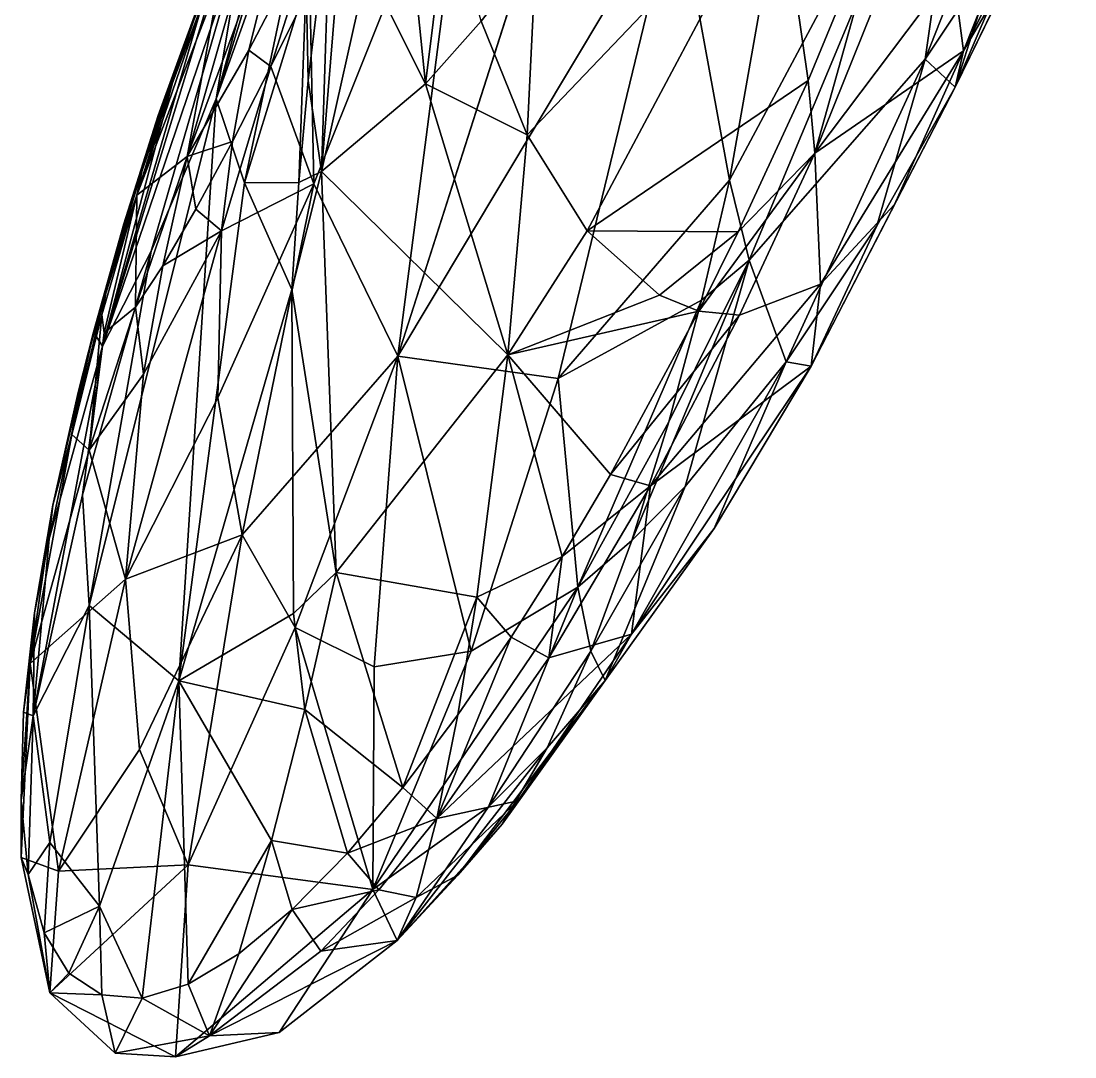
# Model space of a CAD drawing. Extents: x -1.44 to 2.2, y -2.57 to 2.57.
# Drawn here: x -0.943 to 0.331, y -2.572 to -1.32 of the extents above; entities that cross this region are included whole.
import ezdxf

# ---------------------------------------------------------------- set-up
doc = ezdxf.new("R2010")
doc.units = 0

msp = doc.modelspace()

# ---------------------------------------------------------------- linework, layer by layer
for p, q in [((-0.5632, -0.947, 1.0819), (-0.7071, -1.4142, 1.5)), ((-0.0867, -1.5125, 2.1694), (-0.0167, -1.1177, 1.7497)), ((-0.6135, -1.1371, 0.7854), (-0.6676, -1.3556, 1.032)), ((-0.4873, -1.7254, 1.869), (-0.3021, -1.1462, 1.3414)), ((0.0085, -1.3924, 2.2745), (0.1099, -1.1462, 2.0394)), ((-0.5687, -1.1675, 1.5522), (-0.5959, -1.3922, 1.7925)), ((-0.7071, -1.4142, 1.5), (-0.6725, -1.2088, 1.1377)), ((-0.6994, -1.2231, 0.8503), (-0.7481, -1.3549, 0.9852)), ((-0.3203, -1.2356, 1.9417), (-0.3867, -1.3204, 1.9806)), ((0.1861, -1.4002, 2.3795), (0.2656, -1.2375, 2.2548)), ((-0.6407, -1.3751, 1.1034), (-0.5939, -1.2803, 1.0361)), ((-0.7235, -1.2991, 1.0587), (-0.7598, -1.395, 1.1254)), ((-0.3867, -1.3204, 1.9806), (-0.4538, -1.3962, 1.9991)), ((-0.3867, -1.3204, 1.9806), (-0.3867, -1.3204, 1.9806)), ((-0.3867, -1.3204, 1.9806), (-0.331, -1.4579, 2.1619)), ((-0.7481, -1.3549, 0.9852), (-0.7942, -1.4913, 1.1317)), ((-0.6676, -1.3556, 1.032), (-0.6872, -1.4658, 1.1678)), ((-0.6872, -1.4658, 1.1678), (-0.6407, -1.3751, 1.1034)), ((-0.7598, -1.395, 1.1254), (-0.7921, -1.4854, 1.1881)), ((-0.5959, -1.3922, 1.7925), (-0.6071, -1.5156, 1.9273)), ((-0.4538, -1.3962, 1.9991), (-0.5797, -1.5022, 1.957)), ((-0.0759, -1.5751, 2.4341), (0.0085, -1.3924, 2.2745)), ((0.0914, -1.5678, 2.4888), (0.1861, -1.4002, 2.3795)), ((0.1127, -1.5422, 2.498), (0.1861, -1.4002, 2.3795)), ((0.1861, -1.4002, 2.3795), (0.1861, -1.4002, 2.3795)), ((-0.7071, -1.4142, 1.5), (-0.8604, -2.0269, 2.0666)), ((-0.6725, -1.5158, 1.7889), (-0.7071, -1.4142, 1.5)), ((-0.7071, -1.4142, 1.5), (-0.7071, -1.4142, 1.5)), ((-0.7071, -1.4142, 1.5), (-0.7071, -1.4142, 1.5)), ((-0.331, -1.4579, 2.1619), (-0.2586, -1.5738, 2.3299)), ((-0.7316, -1.5478, 1.2262), (-0.6872, -1.4658, 1.1678)), ((-0.6872, -1.4658, 1.1678), (-0.7006, -1.574, 1.3102)), ((-0.7921, -1.4854, 1.1881), (-0.8184, -1.5655, 1.2438)), ((-0.7942, -1.4913, 1.1317), (-0.8366, -1.6303, 1.2887)), ((-0.5797, -1.5022, 1.957), (-0.6071, -1.5156, 1.9273)), ((-0.5797, -1.5022, 1.957), (-0.5797, -1.5022, 1.957)), ((-0.5797, -1.5022, 1.957), (-0.5797, -1.5022, 1.957)), ((-0.6071, -1.5156, 1.9273), (-0.6725, -1.5158, 1.7889)), ((-0.6071, -1.5156, 1.9273), (-0.6155, -1.6447, 2.0704)), ((-0.6071, -1.5156, 1.9273), (-0.6071, -1.5156, 1.9273)), ((-0.1204, -1.6579, 2.3207), (-0.0867, -1.5125, 2.1694)), ((-0.7715, -1.6162, 1.2751), (-0.7316, -1.5478, 1.2262)), ((0.0233, -1.6384, 2.5566), (0.1127, -1.5422, 2.498)), ((-0.8184, -1.5655, 1.2438), (-0.8366, -1.6303, 1.2887)), ((-0.7006, -1.574, 1.3102), (-0.705, -1.7756, 1.6059)), ((-0.7006, -1.574, 1.3102), (-0.7006, -1.574, 1.3102)), ((-0.2586, -1.5738, 2.3299), (-0.1713, -1.6515, 2.4643)), ((-0.1236, -1.6711, 2.5124), (-0.0759, -1.5751, 2.4341)), ((-0.0182, -1.7324, 2.5714), (0.0914, -1.5678, 2.4888)), ((-0.8045, -1.6663, 1.3111), (-0.7715, -1.6162, 1.2751)), ((-0.8366, -1.6303, 1.2887), (-0.8738, -1.7694, 1.4542)), ((-0.8366, -1.6303, 1.2887), (-0.845, -1.6754, 1.3197)), ((-0.0745, -1.6758, 2.5447), (0.0233, -1.6384, 2.5566)), ((-0.6155, -1.6447, 2.0704), (-0.6134, -2.0363, 2.5206)), ((-0.1713, -1.6515, 2.4643), (-0.1236, -1.6711, 2.5124)), ((-0.8424, -1.6972, 1.3344), (-0.8045, -1.6663, 1.3111)), ((-0.1598, -1.8049, 2.4715), (-0.1204, -1.6579, 2.3207)), ((-0.845, -1.6754, 1.3197), (-0.8424, -1.6972, 1.3344)), ((-0.2302, -1.8684, 2.6598), (-0.1236, -1.6711, 2.5124)), ((-0.1236, -1.6711, 2.5124), (-0.0745, -1.6758, 2.5447)), ((-0.6113, -2.0534, 2.1631), (-0.4873, -1.7254, 1.869)), ((-0.1403, -1.8829, 2.6139), (-0.0182, -1.7324, 2.5714)), ((-0.0182, -1.7324, 2.5714), (-0.0182, -1.7324, 2.5714)), ((-0.8738, -1.7694, 1.4542), (-0.9042, -1.9057, 1.6259)), ((-0.705, -1.7756, 1.6059), (-0.6756, -1.9413, 1.8985)), ((-0.2046, -1.9484, 2.6158), (-0.1598, -1.8049, 2.4715)), ((-0.2888, -1.9676, 2.7257), (-0.2302, -1.8684, 2.6598)), ((-0.2046, -1.9484, 2.6158), (-0.1403, -1.8829, 2.6139)), ((-0.9042, -1.9057, 1.6259), (-0.9267, -2.0356, 1.8005)), ((-0.6756, -1.9413, 1.8985), (-0.6756, -1.9413, 1.8985)), ((-0.6756, -1.9413, 1.8985), (-0.6113, -2.0534, 2.1631)), ((-0.2698, -2.0048, 2.6024), (-0.2046, -1.9484, 2.6158)), ((-0.254, -2.0822, 2.7465), (-0.2046, -1.9484, 2.6158)), ((-0.3506, -2.0651, 2.7836), (-0.2888, -1.9676, 2.7257)), ((-0.3986, -2.0821, 2.5252), (-0.2698, -2.0048, 2.6024)), ((-0.2698, -2.0048, 2.6024), (-0.2698, -2.0048, 2.6024)), ((-0.9267, -2.0356, 1.8005), (-0.9398, -2.1557, 1.9741)), ((-0.8604, -2.0269, 2.0666), (-0.9079, -2.3133, 2.3399)), ((-0.6134, -2.0363, 2.5206), (-0.5999, -2.1527, 2.6612)), ((-0.7406, -2.3402, 2.4145), (-0.6113, -2.0534, 2.1631)), ((-0.6113, -2.0534, 2.1631), (-0.5161, -2.1008, 2.3772)), ((-0.415, -2.159, 2.8314), (-0.3506, -2.0651, 2.7836)), ((-0.5161, -2.1008, 2.3772), (-0.3986, -2.0821, 2.5252)), ((-0.3068, -2.1988, 2.856), (-0.254, -2.0822, 2.7465)), ((-0.9398, -2.1557, 1.9741), (-0.9425, -2.2622, 2.1427)), ((-0.5999, -2.1527, 2.6612), (-0.5484, -2.3262, 2.8864)), ((-0.4813, -2.2469, 2.8665), (-0.415, -2.159, 2.8314)), ((-0.3611, -2.2912, 2.9366), (-0.3068, -2.1988, 2.856)), ((-0.5484, -2.3262, 2.8864), (-0.4813, -2.2469, 2.8665)), ((-0.9425, -2.2622, 2.1427), (-0.9343, -2.352, 2.3017)), ((-0.4147, -2.3529, 2.9821), (-0.3611, -2.2912, 2.9366)), ((-0.9079, -2.3133, 2.3399), (-0.915, -2.4223, 2.4471)), ((-0.615, -2.3941, 2.8886), (-0.5484, -2.3262, 2.8864)), ((-0.5484, -2.3262, 2.8864), (-0.5103, -2.3703, 2.9559)), ((-0.9079, -2.4951, 2.5224), (-0.7406, -2.3402, 2.4145)), ((-0.9343, -2.352, 2.3017), (-0.915, -2.4223, 2.4471)), ((-0.4652, -2.3798, 2.9887), (-0.4147, -2.3529, 2.9821)), ((-0.5103, -2.3703, 2.9559), (-0.4652, -2.3798, 2.9887)), ((-0.6797, -2.4478, 2.8707), (-0.615, -2.3941, 2.8886)), ((-0.915, -2.4223, 2.4471), (-0.885, -2.4711, 2.5752)), ((-0.915, -2.4223, 2.4471), (-0.9079, -2.4951, 2.5224)), ((-0.7408, -2.4845, 2.8311), (-0.6797, -2.4478, 2.8707)), ((-0.885, -2.4711, 2.5752), (-0.845, -2.4975, 2.683)), ((-0.7964, -2.5016, 2.7685), (-0.7408, -2.4845, 2.8311)), ((-0.845, -2.4975, 2.683), (-0.7964, -2.5016, 2.7685))]:
    msp.add_line(p, q)
at = {"color": 11}
for points in [[(-0.5632, -0.947, 1.0819), (-0.7071, -1.4142, 1.5), (-0.5709, -1.0349, 1.3082)], [(-0.5632, -0.947, 1.0819), (-0.6172, -1.0837, 1.1224), (-0.7071, -1.4142, 1.5)], [(-0.6725, -1.5158, 1.7889), (-0.5982, -1.2738, 1.6255), (-0.5709, -1.0349, 1.3082)], [(-0.5687, -1.1675, 1.5522), (-0.5797, -1.5022, 1.957), (-0.5441, -1.0712, 1.4862)], [(-0.6676, -1.3556, 1.032), (-0.6135, -1.1371, 0.7854), (-0.5835, -1.1942, 0.9219)], [(-0.5959, -1.3922, 1.7925), (-0.5687, -1.1675, 1.5522), (-0.5982, -1.2738, 1.6255)], [(-0.5687, -1.1675, 1.5522), (-0.5959, -1.3922, 1.7925), (-0.5797, -1.5022, 1.957)], [(-0.6407, -1.3751, 1.1034), (-0.6676, -1.3556, 1.032), (-0.5835, -1.1942, 0.9219)], [(-0.5939, -1.2803, 1.0361), (-0.6407, -1.3751, 1.1034), (-0.5835, -1.1942, 0.9219)], [(-0.6071, -1.5156, 1.9273), (-0.5982, -1.2738, 1.6255), (-0.6725, -1.5158, 1.7889)], [(-0.6407, -1.3751, 1.1034), (-0.5939, -1.2803, 1.0361), (-0.589, -1.517, 1.4007)], [(-0.6071, -1.5156, 1.9273), (-0.5959, -1.3922, 1.7925), (-0.5982, -1.2738, 1.6255)], [(-0.6407, -1.3751, 1.1034), (-0.589, -1.517, 1.4007), (-0.7006, -1.574, 1.3102)], [(-0.5959, -1.3922, 1.7925), (-0.6071, -1.5156, 1.9273), (-0.5797, -1.5022, 1.957)], [(-0.6071, -1.5156, 1.9273), (-0.6155, -1.6447, 2.0704), (-0.5797, -1.5022, 1.957)], [(-0.6155, -1.6447, 2.0704), (-0.5619, -1.9869, 2.5244), (-0.5797, -1.5022, 1.957)], [(-0.6155, -1.6447, 2.0704), (-0.5797, -1.5022, 1.957), (-0.5797, -1.5022, 1.957)], [(-0.6071, -1.5156, 1.9273), (-0.6071, -1.5156, 1.9273), (-0.5797, -1.5022, 1.957)], [(-0.6071, -1.5156, 1.9273), (-0.5797, -1.5022, 1.957), (-0.5797, -1.5022, 1.957)], [(-0.5797, -1.5022, 1.957), (-0.5797, -1.5022, 1.957), (-0.5797, -1.5022, 1.957)], [(-0.5797, -1.5022, 1.957), (-0.5797, -1.5022, 1.957), (-0.5797, -1.5022, 1.957)], [(-0.5797, -1.5022, 1.957), (-0.5797, -1.5022, 1.957), (-0.5619, -1.9869, 2.5244)], [(-0.6155, -1.6447, 2.0704), (-0.6071, -1.5156, 1.9273), (-0.6725, -1.5158, 1.7889)], [(-0.6071, -1.5156, 1.9273), (-0.6071, -1.5156, 1.9273), (-0.6725, -1.5158, 1.7889)], [(-0.6756, -1.9413, 1.8985), (-0.6756, -1.9413, 1.8985), (-0.589, -1.517, 1.4007)], [(-0.6756, -1.9413, 1.8985), (-0.589, -1.517, 1.4007), (-0.4873, -1.7254, 1.869)], [(-0.6155, -1.6447, 2.0704), (-0.6134, -2.0363, 2.5206), (-0.5619, -1.9869, 2.5244)], [(-0.6113, -2.0534, 2.1631), (-0.6756, -1.9413, 1.8985), (-0.4873, -1.7254, 1.869)], [(-0.6134, -2.0363, 2.5206), (-0.5999, -2.1527, 2.6612), (-0.5619, -1.9869, 2.5244)], [(-0.6113, -2.0534, 2.1631), (-0.5175, -2.3699, 2.7962), (-0.7406, -2.3402, 2.4145)], [(-0.5484, -2.3262, 2.8864), (-0.5999, -2.1527, 2.6612), (-0.64, -2.3109, 2.7818)], [(-0.6797, -2.4478, 2.8707), (-0.615, -2.3941, 2.8886), (-0.64, -2.3109, 2.7818)], [(-0.615, -2.3941, 2.8886), (-0.5484, -2.3262, 2.8864), (-0.64, -2.3109, 2.7818)], [(-0.631, -2.5428, 2.9415), (-0.7562, -2.5725, 2.7944), (-0.5175, -2.3699, 2.7962)], [(-0.5103, -2.3703, 2.9559), (-0.615, -2.3941, 2.8886), (-0.5806, -2.4448, 2.9626)], [(-0.615, -2.3941, 2.8886), (-0.7151, -2.5469, 2.9112), (-0.5806, -2.4448, 2.9626)], [(-0.631, -2.5428, 2.9415), (-0.4881, -2.4318, 2.9905), (-0.7151, -2.5469, 2.9112)], [(-0.4881, -2.4318, 2.9905), (-0.5806, -2.4448, 2.9626), (-0.7151, -2.5469, 2.9112)]]:
    msp.add_3dface(points, dxfattribs=at)
at = {"color": 31}
for points in [[(-0.0867, -1.5125, 2.1694), (-0.0167, -1.1177, 1.7497), (0.2076, -0.9616, 1.8581)], [(-0.0867, -1.5125, 2.1694), (0.2076, -0.9616, 1.8581), (-0.0626, -1.6095, 2.335)], [(0.15, -1.3665, 2.2892), (-0.0626, -1.6095, 2.335), (0.2076, -0.9616, 1.8581)], [(0.2731, -1.0537, 2.0414), (0.15, -1.3665, 2.2892), (0.2076, -0.9616, 1.8581)], [(0.2731, -1.0537, 2.0414), (0.2396, -1.2313, 2.2203), (0.15, -1.3665, 2.2892)], [(0.2656, -1.2375, 2.2548), (0.1861, -1.4002, 2.3795), (0.3164, -1.0963, 2.1324)], [(0.1861, -1.4002, 2.3795), (0.2396, -1.2313, 2.2203), (0.3164, -1.0963, 2.1324)], [(-0.0167, -1.1177, 1.7497), (-0.0867, -1.5125, 2.1694), (-0.1505, -1.1624, 1.6081)], [(-0.331, -1.4579, 2.1619), (-0.2586, -1.5738, 2.3299), (-0.0277, -1.14, 1.9704)], [(-0.2586, -1.5738, 2.3299), (0.0085, -1.3924, 2.2745), (-0.0277, -1.14, 1.9704)], [(0.0085, -1.3924, 2.2745), (0.1099, -1.1462, 2.0394), (-0.0277, -1.14, 1.9704)], [(0.1099, -1.1462, 2.0394), (0.0085, -1.3924, 2.2745), (0.0167, -1.4799, 2.3783)], [(0.1835, -1.2583, 2.2182), (0.1553, -1.1354, 2.051), (0.0167, -1.4799, 2.3783)], [(0.1099, -1.1462, 2.0394), (0.0167, -1.4799, 2.3783), (0.1553, -1.1354, 2.051)], [(-0.0867, -1.5125, 2.1694), (-0.2935, -1.7526, 2.2025), (-0.1505, -1.1624, 1.6081)], [(0.2644, -1.1846, 2.1873), (0.1835, -1.2583, 2.2182), (0.1963, -1.3564, 2.3438)], [(0.1861, -1.4002, 2.3795), (0.15, -1.3665, 2.2892), (0.2396, -1.2313, 2.2203)], [(0.1861, -1.4002, 2.3795), (0.2656, -1.2375, 2.2548), (0.1963, -1.3564, 2.3438)], [(0.1861, -1.4002, 2.3795), (0.2656, -1.2375, 2.2548), (0.2656, -1.2375, 2.2548)], [(0.1861, -1.4002, 2.3795), (0.2656, -1.2375, 2.2548), (0.1861, -1.4002, 2.3795)], [(0.1963, -1.3564, 2.3438), (0.1835, -1.2583, 2.2182), (0.0167, -1.4799, 2.3783)], [(0.0233, -1.6384, 2.5566), (0.1963, -1.3564, 2.3438), (0.0167, -1.4799, 2.3783)], [(0.0233, -1.6384, 2.5566), (0.1127, -1.5422, 2.498), (0.1963, -1.3564, 2.3438)], [(0.1127, -1.5422, 2.498), (0.1861, -1.4002, 2.3795), (0.1963, -1.3564, 2.3438)], [(-0.0182, -1.7324, 2.5714), (-0.0626, -1.6095, 2.335), (0.15, -1.3665, 2.2892)], [(0.0914, -1.5678, 2.4888), (-0.0182, -1.7324, 2.5714), (0.15, -1.3665, 2.2892)], [(0.1861, -1.4002, 2.3795), (0.0914, -1.5678, 2.4888), (0.15, -1.3665, 2.2892)], [(0.1861, -1.4002, 2.3795), (0.1861, -1.4002, 2.3795), (0.15, -1.3665, 2.2892)], [(-0.2586, -1.5738, 2.3299), (-0.0759, -1.5751, 2.4341), (0.0085, -1.3924, 2.2745)], [(0.0085, -1.3924, 2.2745), (-0.0759, -1.5751, 2.4341), (0.0167, -1.4799, 2.3783)], [(0.1861, -1.4002, 2.3795), (0.1127, -1.5422, 2.498), (0.0123, -1.7374, 2.6411)], [(0.0914, -1.5678, 2.4888), (0.1861, -1.4002, 2.3795), (0.0123, -1.7374, 2.6411)], [(0.0914, -1.5678, 2.4888), (0.1861, -1.4002, 2.3795), (0.1861, -1.4002, 2.3795)], [(0.1861, -1.4002, 2.3795), (0.1861, -1.4002, 2.3795), (0.1861, -1.4002, 2.3795)], [(-0.1236, -1.6711, 2.5124), (-0.0745, -1.6758, 2.5447), (0.0167, -1.4799, 2.3783)], [(-0.1236, -1.6711, 2.5124), (0.0167, -1.4799, 2.3783), (-0.0759, -1.5751, 2.4341)], [(-0.0745, -1.6758, 2.5447), (0.0233, -1.6384, 2.5566), (0.0167, -1.4799, 2.3783)], [(-0.0867, -1.5125, 2.1694), (-0.1204, -1.6579, 2.3207), (-0.2935, -1.7526, 2.2025)], [(-0.1204, -1.6579, 2.3207), (-0.0867, -1.5125, 2.1694), (-0.0626, -1.6095, 2.335)], [(0.1127, -1.5422, 2.498), (0.0233, -1.6384, 2.5566), (0.0123, -1.7374, 2.6411)], [(-0.2586, -1.5738, 2.3299), (-0.1713, -1.6515, 2.4643), (-0.0759, -1.5751, 2.4341)], [(-0.1713, -1.6515, 2.4643), (-0.1236, -1.6711, 2.5124), (-0.0759, -1.5751, 2.4341)], [(-0.0182, -1.7324, 2.5714), (0.0914, -1.5678, 2.4888), (0.0123, -1.7374, 2.6411)], [(-0.2046, -1.9484, 2.6158), (-0.1598, -1.8049, 2.4715), (-0.0626, -1.6095, 2.335)], [(-0.2046, -1.9484, 2.6158), (-0.0626, -1.6095, 2.335), (-0.1403, -1.8829, 2.6139)], [(-0.1598, -1.8049, 2.4715), (-0.1204, -1.6579, 2.3207), (-0.0626, -1.6095, 2.335)], [(-0.0182, -1.7324, 2.5714), (-0.1403, -1.8829, 2.6139), (-0.0626, -1.6095, 2.335)], [(-0.0182, -1.7324, 2.5714), (-0.0182, -1.7324, 2.5714), (-0.0626, -1.6095, 2.335)], [(0.0233, -1.6384, 2.5566), (-0.0745, -1.6758, 2.5447), (-0.1819, -1.8821, 2.702)], [(0.0233, -1.6384, 2.5566), (-0.1819, -1.8821, 2.702), (0.0123, -1.7374, 2.6411)], [(-0.1204, -1.6579, 2.3207), (-0.1598, -1.8049, 2.4715), (-0.2698, -2.0048, 2.6024)], [(-0.0745, -1.6758, 2.5447), (-0.1236, -1.6711, 2.5124), (-0.2302, -1.8684, 2.6598)], [(-0.0745, -1.6758, 2.5447), (-0.2302, -1.8684, 2.6598), (-0.1819, -1.8821, 2.702)], [(-0.0182, -1.7324, 2.5714), (-0.105, -1.9336, 2.7602), (-0.237, -2.1173, 2.8383)], [(-0.1403, -1.8829, 2.6139), (-0.0182, -1.7324, 2.5714), (-0.237, -2.1173, 2.8383)], [(-0.1819, -1.8821, 2.702), (-0.2048, -2.0615, 2.8567), (0.0123, -1.7374, 2.6411)], [(-0.2048, -2.0615, 2.8567), (-0.105, -1.9336, 2.7602), (0.0123, -1.7374, 2.6411)], [(-0.1403, -1.8829, 2.6139), (-0.0182, -1.7324, 2.5714), (-0.0182, -1.7324, 2.5714)], [(-0.105, -1.9336, 2.7602), (-0.0182, -1.7324, 2.5714), (0.0123, -1.7374, 2.6411)], [(-0.0182, -1.7324, 2.5714), (-0.0182, -1.7324, 2.5714), (-0.0182, -1.7324, 2.5714)], [(-0.0182, -1.7324, 2.5714), (0.0123, -1.7374, 2.6411), (-0.0182, -1.7324, 2.5714)], [(-0.1598, -1.8049, 2.4715), (-0.2046, -1.9484, 2.6158), (-0.2698, -2.0048, 2.6024)], [(-0.254, -2.0822, 2.7465), (-0.2046, -1.9484, 2.6158), (-0.1403, -1.8829, 2.6139)], [(-0.254, -2.0822, 2.7465), (-0.1403, -1.8829, 2.6139), (-0.237, -2.1173, 2.8383)], [(-0.105, -1.9336, 2.7602), (-0.2048, -2.0615, 2.8567), (-0.237, -2.1173, 2.8383)]]:
    msp.add_3dface(points, dxfattribs=at)
at = {"color": 43}
for points in [[(-0.7071, -1.4142, 1.5), (-0.6725, -1.5158, 1.7889), (-0.5709, -1.0349, 1.3082)], [(-0.6071, -1.5156, 1.9273), (-0.6725, -1.5158, 1.7889), (-0.6725, -1.5158, 1.7889)], [(-0.5999, -2.1527, 2.6612), (-0.6134, -2.0363, 2.5206), (-0.752, -2.118, 2.4199)]]:
    msp.add_3dface(points, dxfattribs=at)
at = {"color": 21}
for points in [[(-0.5939, -1.2803, 1.0361), (-0.3991, -1.0427, 1.0227), (-0.589, -1.517, 1.4007)], [(-0.4873, -1.7254, 1.869), (-0.589, -1.517, 1.4007), (-0.3991, -1.0427, 1.0227)], [(-0.3021, -1.1462, 1.3414), (-0.4873, -1.7254, 1.869), (-0.3991, -1.0427, 1.0227)], [(-0.5245, -1.2553, 1.7582), (-0.4538, -1.3962, 1.9991), (-0.4887, -1.0568, 1.6018)], [(-0.4538, -1.3962, 1.9991), (-0.4266, -1.1754, 1.8016), (-0.4887, -1.0568, 1.6018)], [(-0.5245, -1.2553, 1.7582), (-0.5441, -1.0712, 1.4862), (-0.5797, -1.5022, 1.957)], [(-0.4873, -1.7254, 1.869), (-0.3021, -1.1462, 1.3414), (-0.1505, -1.1624, 1.6081)], [(-0.331, -1.4579, 2.1619), (-0.0277, -1.14, 1.9704), (-0.3203, -1.2356, 1.9417)], [(-0.2935, -1.7526, 2.2025), (-0.4873, -1.7254, 1.869), (-0.1505, -1.1624, 1.6081)], [(-0.3867, -1.3204, 1.9806), (-0.4266, -1.1754, 1.8016), (-0.4538, -1.3962, 1.9991)], [(-0.3867, -1.3204, 1.9806), (-0.331, -1.4579, 2.1619), (-0.3203, -1.2356, 1.9417)], [(-0.3867, -1.3204, 1.9806), (-0.3867, -1.3204, 1.9806), (-0.3203, -1.2356, 1.9417)], [(-0.331, -1.4579, 2.1619), (-0.3203, -1.2356, 1.9417), (-0.3203, -1.2356, 1.9417)], [(-0.4538, -1.3962, 1.9991), (-0.5245, -1.2553, 1.7582), (-0.5797, -1.5022, 1.957)], [(-0.3867, -1.3204, 1.9806), (-0.3867, -1.3204, 1.9806), (-0.4538, -1.3962, 1.9991)], [(-0.3867, -1.3204, 1.9806), (-0.4538, -1.3962, 1.9991), (-0.4538, -1.3962, 1.9991)], [(-0.331, -1.4579, 2.1619), (-0.3867, -1.3204, 1.9806), (-0.4538, -1.3962, 1.9991)], [(-0.4538, -1.3962, 1.9991), (-0.5797, -1.5022, 1.957), (-0.3545, -1.7239, 2.426)], [(-0.5797, -1.5022, 1.957), (-0.4538, -1.3962, 1.9991), (-0.4538, -1.3962, 1.9991)], [(-0.5797, -1.5022, 1.957), (-0.4538, -1.3962, 1.9991), (-0.5797, -1.5022, 1.957)], [(-0.331, -1.4579, 2.1619), (-0.4538, -1.3962, 1.9991), (-0.3545, -1.7239, 2.426)], [(-0.2586, -1.5738, 2.3299), (-0.331, -1.4579, 2.1619), (-0.3545, -1.7239, 2.426)], [(-0.5797, -1.5022, 1.957), (-0.5619, -1.9869, 2.5244), (-0.3545, -1.7239, 2.426)], [(-0.1713, -1.6515, 2.4643), (-0.2586, -1.5738, 2.3299), (-0.3545, -1.7239, 2.426)], [(-0.1236, -1.6711, 2.5124), (-0.1713, -1.6515, 2.4643), (-0.3545, -1.7239, 2.426)], [(-0.1204, -1.6579, 2.3207), (-0.2698, -2.0048, 2.6024), (-0.2935, -1.7526, 2.2025)], [(-0.1204, -1.6579, 2.3207), (-0.2698, -2.0048, 2.6024), (-0.2698, -2.0048, 2.6024)], [(-0.1236, -1.6711, 2.5124), (-0.3545, -1.7239, 2.426), (-0.2302, -1.8684, 2.6598)], [(-0.5161, -2.1008, 2.3772), (-0.6113, -2.0534, 2.1631), (-0.4873, -1.7254, 1.869)], [(-0.5619, -1.9869, 2.5244), (-0.3918, -2.0169, 2.7057), (-0.3545, -1.7239, 2.426)], [(-0.3986, -2.0821, 2.5252), (-0.5161, -2.1008, 2.3772), (-0.4873, -1.7254, 1.869)], [(-0.3986, -2.0821, 2.5252), (-0.4873, -1.7254, 1.869), (-0.2935, -1.7526, 2.2025)], [(-0.2888, -1.9676, 2.7257), (-0.3545, -1.7239, 2.426), (-0.3918, -2.0169, 2.7057)], [(-0.2888, -1.9676, 2.7257), (-0.2302, -1.8684, 2.6598), (-0.3545, -1.7239, 2.426)], [(-0.2698, -2.0048, 2.6024), (-0.3986, -2.0821, 2.5252), (-0.2935, -1.7526, 2.2025)], [(-0.2302, -1.8684, 2.6598), (-0.2888, -1.9676, 2.7257), (-0.1819, -1.8821, 2.702)], [(-0.3048, -2.0899, 2.8368), (-0.2048, -2.0615, 2.8567), (-0.1819, -1.8821, 2.702)], [(-0.2888, -1.9676, 2.7257), (-0.3048, -2.0899, 2.8368), (-0.1819, -1.8821, 2.702)], [(-0.2046, -1.9484, 2.6158), (-0.254, -2.0822, 2.7465), (-0.2698, -2.0048, 2.6024)], [(-0.2046, -1.9484, 2.6158), (-0.2698, -2.0048, 2.6024), (-0.2698, -2.0048, 2.6024)], [(-0.3506, -2.0651, 2.7836), (-0.2888, -1.9676, 2.7257), (-0.3918, -2.0169, 2.7057)], [(-0.2888, -1.9676, 2.7257), (-0.3506, -2.0651, 2.7836), (-0.3048, -2.0899, 2.8368)], [(-0.5999, -2.1527, 2.6612), (-0.4813, -2.2469, 2.8665), (-0.5619, -1.9869, 2.5244)], [(-0.4813, -2.2469, 2.8665), (-0.3918, -2.0169, 2.7057), (-0.5619, -1.9869, 2.5244)], [(-0.2698, -2.0048, 2.6024), (-0.3778, -2.27, 2.8562), (-0.5175, -2.3699, 2.7962)], [(-0.3986, -2.0821, 2.5252), (-0.2698, -2.0048, 2.6024), (-0.5175, -2.3699, 2.7962)], [(-0.3986, -2.0821, 2.5252), (-0.2698, -2.0048, 2.6024), (-0.2698, -2.0048, 2.6024)], [(-0.254, -2.0822, 2.7465), (-0.3778, -2.27, 2.8562), (-0.2698, -2.0048, 2.6024)], [(-0.2698, -2.0048, 2.6024), (-0.2698, -2.0048, 2.6024), (-0.2698, -2.0048, 2.6024)], [(-0.4813, -2.2469, 2.8665), (-0.415, -2.159, 2.8314), (-0.3918, -2.0169, 2.7057)], [(-0.415, -2.159, 2.8314), (-0.3506, -2.0651, 2.7836), (-0.3918, -2.0169, 2.7057)], [(-0.6113, -2.0534, 2.1631), (-0.5161, -2.1008, 2.3772), (-0.5175, -2.3699, 2.7962)], [(-0.3423, -2.2629, 2.9551), (-0.2048, -2.0615, 2.8567), (-0.4401, -2.2844, 2.9309)], [(-0.2048, -2.0615, 2.8567), (-0.3048, -2.0899, 2.8368), (-0.4401, -2.2844, 2.9309)], [(-0.2048, -2.0615, 2.8567), (-0.3423, -2.2629, 2.9551), (-0.237, -2.1173, 2.8383)], [(-0.3506, -2.0651, 2.7836), (-0.415, -2.159, 2.8314), (-0.4401, -2.2844, 2.9309)], [(-0.3506, -2.0651, 2.7836), (-0.4401, -2.2844, 2.9309), (-0.3048, -2.0899, 2.8368)], [(-0.5161, -2.1008, 2.3772), (-0.3986, -2.0821, 2.5252), (-0.5175, -2.3699, 2.7962)], [(-0.254, -2.0822, 2.7465), (-0.3068, -2.1988, 2.856), (-0.3778, -2.27, 2.8562)], [(-0.3068, -2.1988, 2.856), (-0.254, -2.0822, 2.7465), (-0.237, -2.1173, 2.8383)], [(-0.4147, -2.3529, 2.9821), (-0.3611, -2.2912, 2.9366), (-0.237, -2.1173, 2.8383)], [(-0.4147, -2.3529, 2.9821), (-0.237, -2.1173, 2.8383), (-0.3423, -2.2629, 2.9551)], [(-0.3611, -2.2912, 2.9366), (-0.3068, -2.1988, 2.856), (-0.237, -2.1173, 2.8383)], [(-0.5999, -2.1527, 2.6612), (-0.5484, -2.3262, 2.8864), (-0.4813, -2.2469, 2.8665)], [(-0.415, -2.159, 2.8314), (-0.4813, -2.2469, 2.8665), (-0.4401, -2.2844, 2.9309)], [(-0.3068, -2.1988, 2.856), (-0.3611, -2.2912, 2.9366), (-0.4881, -2.4318, 2.9905)], [(-0.3068, -2.1988, 2.856), (-0.4881, -2.4318, 2.9905), (-0.3778, -2.27, 2.8562)], [(-0.4813, -2.2469, 2.8665), (-0.5484, -2.3262, 2.8864), (-0.4401, -2.2844, 2.9309)], [(-0.4652, -2.3798, 2.9887), (-0.4147, -2.3529, 2.9821), (-0.3423, -2.2629, 2.9551)], [(-0.4652, -2.3798, 2.9887), (-0.3423, -2.2629, 2.9551), (-0.4401, -2.2844, 2.9309)], [(-0.3778, -2.27, 2.8562), (-0.4881, -2.4318, 2.9905), (-0.5175, -2.3699, 2.7962)], [(-0.5484, -2.3262, 2.8864), (-0.5103, -2.3703, 2.9559), (-0.4401, -2.2844, 2.9309)], [(-0.5103, -2.3703, 2.9559), (-0.4652, -2.3798, 2.9887), (-0.4401, -2.2844, 2.9309)], [(-0.3611, -2.2912, 2.9366), (-0.4147, -2.3529, 2.9821), (-0.4881, -2.4318, 2.9905)], [(-0.5103, -2.3703, 2.9559), (-0.5484, -2.3262, 2.8864), (-0.615, -2.3941, 2.8886)], [(-0.4147, -2.3529, 2.9821), (-0.4652, -2.3798, 2.9887), (-0.4881, -2.4318, 2.9905)], [(-0.4881, -2.4318, 2.9905), (-0.631, -2.5428, 2.9415), (-0.5175, -2.3699, 2.7962)], [(-0.4652, -2.3798, 2.9887), (-0.5103, -2.3703, 2.9559), (-0.5806, -2.4448, 2.9626)], [(-0.4652, -2.3798, 2.9887), (-0.5806, -2.4448, 2.9626), (-0.4881, -2.4318, 2.9905)]]:
    msp.add_3dface(points, dxfattribs=at)
at = {"color": 33}
for points in [[(-0.6172, -1.0837, 1.1224), (-0.6725, -1.2088, 1.1377), (-0.7071, -1.4142, 1.5)], [(-0.6685, -1.227, 0.8431), (-0.6135, -1.1371, 0.7854), (-0.7418, -1.4842, 1.1206)], [(-0.6135, -1.1371, 0.7854), (-0.6676, -1.3556, 1.032), (-0.7418, -1.4842, 1.1206)], [(-0.6135, -1.1371, 0.7854), (-0.7418, -1.4842, 1.1206), (-0.6135, -1.1371, 0.7854)], [(-0.6844, -1.1808, 0.8265), (-0.7769, -1.4345, 1.0948), (-0.7222, -1.2848, 0.9967)], [(-0.7481, -1.3549, 0.9852), (-0.7769, -1.4345, 1.0948), (-0.6844, -1.1808, 0.8265)], [(-0.6994, -1.2231, 0.8503), (-0.7481, -1.3549, 0.9852), (-0.6844, -1.1808, 0.8265)], [(-0.6725, -1.2088, 1.1377), (-0.6725, -1.2088, 1.1377), (-0.8444, -1.7132, 1.539)], [(-0.6725, -1.2088, 1.1377), (-0.8444, -1.7132, 1.539), (-0.7854, -1.5985, 1.56)], [(-0.6725, -1.2088, 1.1377), (-0.7141, -1.2886, 1.1023), (-0.8444, -1.7132, 1.539)], [(-0.7071, -1.4142, 1.5), (-0.6725, -1.2088, 1.1377), (-0.7854, -1.5985, 1.56)], [(-0.6725, -1.2088, 1.1377), (-0.7071, -1.4142, 1.5), (-0.7071, -1.4142, 1.5)], [(-0.6725, -1.2088, 1.1377), (-0.7071, -1.4142, 1.5), (-0.6725, -1.2088, 1.1377)], [(-0.7481, -1.3549, 0.9852), (-0.6994, -1.2231, 0.8503), (-0.7078, -1.2531, 0.8665)], [(-0.7024, -1.2695, 0.8726), (-0.6685, -1.227, 0.8431), (-0.7418, -1.4842, 1.1206)], [(-0.7078, -1.2531, 0.8665), (-0.7024, -1.2695, 0.8726), (-0.8029, -1.531, 1.1572)], [(-0.7481, -1.3549, 0.9852), (-0.7078, -1.2531, 0.8665), (-0.8029, -1.531, 1.1572)], [(-0.7024, -1.2695, 0.8726), (-0.7418, -1.4842, 1.1206), (-0.8029, -1.531, 1.1572)], [(-0.8184, -1.5655, 1.2438), (-0.7921, -1.4854, 1.1881), (-0.7222, -1.2848, 0.9967)], [(-0.8184, -1.5655, 1.2438), (-0.7222, -1.2848, 0.9967), (-0.7769, -1.4345, 1.0948)], [(-0.7921, -1.4854, 1.1881), (-0.7598, -1.395, 1.1254), (-0.7222, -1.2848, 0.9967)], [(-0.7598, -1.395, 1.1254), (-0.7235, -1.2991, 1.0587), (-0.7222, -1.2848, 0.9967)], [(-0.7235, -1.2991, 1.0587), (-0.8444, -1.7132, 1.539), (-0.7141, -1.2886, 1.1023)], [(-0.7235, -1.2991, 1.0587), (-0.7598, -1.395, 1.1254), (-0.8444, -1.7132, 1.539)], [(-0.7942, -1.4913, 1.1317), (-0.7481, -1.3549, 0.9852), (-0.8029, -1.531, 1.1572)], [(-0.7481, -1.3549, 0.9852), (-0.7942, -1.4913, 1.1317), (-0.7769, -1.4345, 1.0948)], [(-0.6872, -1.4658, 1.1678), (-0.7418, -1.4842, 1.1206), (-0.6676, -1.3556, 1.032)], [(-0.6407, -1.3751, 1.1034), (-0.6872, -1.4658, 1.1678), (-0.6676, -1.3556, 1.032)], [(-0.6872, -1.4658, 1.1678), (-0.6407, -1.3751, 1.1034), (-0.7006, -1.574, 1.3102)], [(-0.6407, -1.3751, 1.1034), (-0.7006, -1.574, 1.3102), (-0.7006, -1.574, 1.3102)], [(-0.7598, -1.395, 1.1254), (-0.7921, -1.4854, 1.1881), (-0.8551, -1.6963, 1.4005)], [(-0.7598, -1.395, 1.1254), (-0.8551, -1.6963, 1.4005), (-0.8444, -1.7132, 1.539)], [(-0.7071, -1.4142, 1.5), (-0.7854, -1.5985, 1.56), (-0.8604, -2.0269, 2.0666)], [(-0.7071, -1.4142, 1.5), (-0.7071, -1.4142, 1.5), (-0.8604, -2.0269, 2.0666)], [(-0.7071, -1.4142, 1.5), (-0.8604, -2.0269, 2.0666), (-0.752, -2.118, 2.4199)], [(-0.7071, -1.4142, 1.5), (-0.7071, -1.4142, 1.5), (-0.7854, -1.5985, 1.56)], [(-0.6725, -1.5158, 1.7889), (-0.7071, -1.4142, 1.5), (-0.752, -2.118, 2.4199)], [(-0.7071, -1.4142, 1.5), (-0.7071, -1.4142, 1.5), (-0.7071, -1.4142, 1.5)], [(-0.7071, -1.4142, 1.5), (-0.7071, -1.4142, 1.5), (-0.7071, -1.4142, 1.5)], [(-0.7071, -1.4142, 1.5), (-0.6725, -1.5158, 1.7889), (-0.6725, -1.5158, 1.7889)], [(-0.7071, -1.4142, 1.5), (-0.6725, -1.5158, 1.7889), (-0.7071, -1.4142, 1.5)], [(-0.8366, -1.6303, 1.2887), (-0.8184, -1.5655, 1.2438), (-0.7769, -1.4345, 1.0948)], [(-0.8366, -1.6303, 1.2887), (-0.7769, -1.4345, 1.0948), (-0.7942, -1.4913, 1.1317)], [(-0.6872, -1.4658, 1.1678), (-0.7316, -1.5478, 1.2262), (-0.7418, -1.4842, 1.1206)], [(-0.7316, -1.5478, 1.2262), (-0.6872, -1.4658, 1.1678), (-0.7006, -1.574, 1.3102)], [(-0.7921, -1.4854, 1.1881), (-0.8184, -1.5655, 1.2438), (-0.8551, -1.6963, 1.4005)], [(-0.7715, -1.6162, 1.2751), (-0.8045, -1.6663, 1.3111), (-0.7418, -1.4842, 1.1206)], [(-0.8045, -1.6663, 1.3111), (-0.8029, -1.531, 1.1572), (-0.7418, -1.4842, 1.1206)], [(-0.7316, -1.5478, 1.2262), (-0.7715, -1.6162, 1.2751), (-0.7418, -1.4842, 1.1206)], [(-0.8366, -1.6303, 1.2887), (-0.7942, -1.4913, 1.1317), (-0.8029, -1.531, 1.1572)], [(-0.6155, -1.6447, 2.0704), (-0.6725, -1.5158, 1.7889), (-0.752, -2.118, 2.4199)], [(-0.705, -1.7756, 1.6059), (-0.7006, -1.574, 1.3102), (-0.589, -1.517, 1.4007)], [(-0.6756, -1.9413, 1.8985), (-0.705, -1.7756, 1.6059), (-0.589, -1.517, 1.4007)], [(-0.8424, -1.6972, 1.3344), (-0.845, -1.6754, 1.3197), (-0.8029, -1.531, 1.1572)], [(-0.845, -1.6754, 1.3197), (-0.8366, -1.6303, 1.2887), (-0.8029, -1.531, 1.1572)], [(-0.8045, -1.6663, 1.3111), (-0.8424, -1.6972, 1.3344), (-0.8029, -1.531, 1.1572)], [(-0.7715, -1.6162, 1.2751), (-0.7316, -1.5478, 1.2262), (-0.7006, -1.574, 1.3102)], [(-0.7316, -1.5478, 1.2262), (-0.7006, -1.574, 1.3102), (-0.7006, -1.574, 1.3102)], [(-0.8184, -1.5655, 1.2438), (-0.8366, -1.6303, 1.2887), (-0.8551, -1.6963, 1.4005)], [(-0.7946, -1.7473, 1.438), (-0.7006, -1.574, 1.3102), (-0.8167, -1.9948, 1.7783)], [(-0.7006, -1.574, 1.3102), (-0.705, -1.7756, 1.6059), (-0.8167, -1.9948, 1.7783)], [(-0.7006, -1.574, 1.3102), (-0.8167, -1.9948, 1.7783), (-0.7006, -1.574, 1.3102)], [(-0.7715, -1.6162, 1.2751), (-0.7006, -1.574, 1.3102), (-0.7946, -1.7473, 1.438)], [(-0.7006, -1.574, 1.3102), (-0.7006, -1.574, 1.3102), (-0.7006, -1.574, 1.3102)], [(-0.8683, -1.8929, 1.8152), (-0.7854, -1.5985, 1.56), (-0.8444, -1.7132, 1.539)], [(-0.7854, -1.5985, 1.56), (-0.8683, -1.8929, 1.8152), (-0.8604, -2.0269, 2.0666)], [(-0.8045, -1.6663, 1.3111), (-0.7715, -1.6162, 1.2751), (-0.7946, -1.7473, 1.438)], [(-0.8366, -1.6303, 1.2887), (-0.845, -1.6754, 1.3197), (-0.8815, -1.82, 1.4915)], [(-0.8366, -1.6303, 1.2887), (-0.8815, -1.82, 1.4915), (-0.8738, -1.7694, 1.4542)], [(-0.8366, -1.6303, 1.2887), (-0.8738, -1.7694, 1.4542), (-0.8551, -1.6963, 1.4005)], [(-0.6134, -2.0363, 2.5206), (-0.6155, -1.6447, 2.0704), (-0.752, -2.118, 2.4199)], [(-0.8424, -1.6972, 1.3344), (-0.8045, -1.6663, 1.3111), (-0.8605, -1.839, 1.5056)], [(-0.8045, -1.6663, 1.3111), (-0.7946, -1.7473, 1.438), (-0.8605, -1.839, 1.5056)], [(-0.845, -1.6754, 1.3197), (-0.8605, -1.839, 1.5056), (-0.8815, -1.82, 1.4915)], [(-0.845, -1.6754, 1.3197), (-0.8424, -1.6972, 1.3344), (-0.8605, -1.839, 1.5056)], [(-0.8551, -1.6963, 1.4005), (-0.9088, -1.9463, 1.7274), (-0.8444, -1.7132, 1.539)], [(-0.8605, -1.839, 1.5056), (-0.7946, -1.7473, 1.438), (-0.8167, -1.9948, 1.7783)], [(-0.705, -1.7756, 1.6059), (-0.6756, -1.9413, 1.8985), (-0.8167, -1.9948, 1.7783)], [(-0.705, -1.7756, 1.6059), (-0.6756, -1.9413, 1.8985), (-0.6756, -1.9413, 1.8985)], [(-0.9318, -2.0968, 1.8514), (-0.8605, -1.839, 1.5056), (-0.8167, -1.9948, 1.7783)], [(-0.6756, -1.9413, 1.8985), (-0.7998, -2.2007, 2.1147), (-0.8167, -1.9948, 1.7783)], [(-0.7998, -2.2007, 2.1147), (-0.6756, -1.9413, 1.8985), (-0.7406, -2.3402, 2.4145)], [(-0.6756, -1.9413, 1.8985), (-0.6113, -2.0534, 2.1631), (-0.7406, -2.3402, 2.4145)], [(-0.6756, -1.9413, 1.8985), (-0.7406, -2.3402, 2.4145), (-0.6756, -1.9413, 1.8985)], [(-0.6756, -1.9413, 1.8985), (-0.6756, -1.9413, 1.8985), (-0.6756, -1.9413, 1.8985)], [(-0.7998, -2.2007, 2.1147), (-0.8974, -2.3479, 2.2317), (-0.8167, -1.9948, 1.7783)], [(-0.9079, -2.3133, 2.3399), (-0.8478, -2.3901, 2.5676), (-0.8604, -2.0269, 2.0666)], [(-0.8604, -2.0269, 2.0666), (-0.8478, -2.3901, 2.5676), (-0.752, -2.118, 2.4199)], [(-0.7964, -2.5016, 2.7685), (-0.752, -2.118, 2.4199), (-0.8478, -2.3901, 2.5676)], [(-0.7964, -2.5016, 2.7685), (-0.7408, -2.4845, 2.8311), (-0.752, -2.118, 2.4199)], [(-0.7408, -2.4845, 2.8311), (-0.64, -2.3109, 2.7818), (-0.752, -2.118, 2.4199)], [(-0.5999, -2.1527, 2.6612), (-0.752, -2.118, 2.4199), (-0.64, -2.3109, 2.7818)], [(-0.8974, -2.3479, 2.2317), (-0.7998, -2.2007, 2.1147), (-0.7406, -2.3402, 2.4145)], [(-0.7408, -2.4845, 2.8311), (-0.6797, -2.4478, 2.8707), (-0.64, -2.3109, 2.7818)], [(-0.8974, -2.3479, 2.2317), (-0.7406, -2.3402, 2.4145), (-0.9079, -2.4951, 2.5224)], [(-0.7406, -2.3402, 2.4145), (-0.7562, -2.5725, 2.7944), (-0.9079, -2.4951, 2.5224)], [(-0.7562, -2.5725, 2.7944), (-0.7406, -2.3402, 2.4145), (-0.5175, -2.3699, 2.7962)], [(-0.885, -2.4711, 2.5752), (-0.845, -2.4975, 2.683), (-0.8478, -2.3901, 2.5676)], [(-0.845, -2.4975, 2.683), (-0.7964, -2.5016, 2.7685), (-0.8478, -2.3901, 2.5676)], [(-0.615, -2.3941, 2.8886), (-0.6797, -2.4478, 2.8707), (-0.7151, -2.5469, 2.9112)], [(-0.6797, -2.4478, 2.8707), (-0.7408, -2.4845, 2.8311), (-0.7151, -2.5469, 2.9112)], [(-0.7562, -2.5725, 2.7944), (-0.8289, -2.568, 2.7637), (-0.9079, -2.4951, 2.5224)], [(-0.845, -2.4975, 2.683), (-0.9079, -2.4951, 2.5224), (-0.8289, -2.568, 2.7637)], [(-0.7408, -2.4845, 2.8311), (-0.7964, -2.5016, 2.7685), (-0.7151, -2.5469, 2.9112)], [(-0.7964, -2.5016, 2.7685), (-0.845, -2.4975, 2.683), (-0.8289, -2.568, 2.7637)], [(-0.7964, -2.5016, 2.7685), (-0.8289, -2.568, 2.7637), (-0.7151, -2.5469, 2.9112)], [(-0.8289, -2.568, 2.7637), (-0.7562, -2.5725, 2.7944), (-0.7151, -2.5469, 2.9112)], [(-0.7562, -2.5725, 2.7944), (-0.631, -2.5428, 2.9415), (-0.7151, -2.5469, 2.9112)]]:
    msp.add_3dface(points, dxfattribs=at)
at = {"color": 41}
for points in [[(0.2656, -1.2375, 2.2548), (0.3309, -1.0843, 2.1229), (0.1963, -1.3564, 2.3438)], [(0.3309, -1.0843, 2.1229), (0.2644, -1.1846, 2.1873), (0.1963, -1.3564, 2.3438)]]:
    msp.add_3dface(points, dxfattribs=at)
at = {"color": 23}
for points in [[(-0.9042, -1.9057, 1.6259), (-0.9088, -1.9463, 1.7274), (-0.8551, -1.6963, 1.4005)], [(-0.8738, -1.7694, 1.4542), (-0.9042, -1.9057, 1.6259), (-0.8551, -1.6963, 1.4005)], [(-0.9088, -1.9463, 1.7274), (-0.9283, -2.16, 2.0506), (-0.8444, -1.7132, 1.539)], [(-0.9283, -2.16, 2.0506), (-0.8683, -1.8929, 1.8152), (-0.8444, -1.7132, 1.539)], [(-0.9042, -1.9057, 1.6259), (-0.8738, -1.7694, 1.4542), (-0.8815, -1.82, 1.4915)], [(-0.8815, -1.82, 1.4915), (-0.8605, -1.839, 1.5056), (-0.9318, -2.0968, 1.8514)], [(-0.9042, -1.9057, 1.6259), (-0.8815, -1.82, 1.4915), (-0.9318, -2.0968, 1.8514)], [(-0.8683, -1.8929, 1.8152), (-0.9283, -2.16, 2.0506), (-0.8604, -2.0269, 2.0666)], [(-0.9267, -2.0356, 1.8005), (-0.9042, -1.9057, 1.6259), (-0.9318, -2.0968, 1.8514)], [(-0.9042, -1.9057, 1.6259), (-0.9267, -2.0356, 1.8005), (-0.9088, -1.9463, 1.7274)], [(-0.9267, -2.0356, 1.8005), (-0.9283, -2.16, 2.0506), (-0.9088, -1.9463, 1.7274)], [(-0.8974, -2.3479, 2.2317), (-0.9318, -2.0968, 1.8514), (-0.8167, -1.9948, 1.7783)], [(-0.9398, -2.1557, 1.9741), (-0.9267, -2.0356, 1.8005), (-0.9318, -2.0968, 1.8514)], [(-0.9267, -2.0356, 1.8005), (-0.9398, -2.1557, 1.9741), (-0.9283, -2.16, 2.0506)], [(-0.9283, -2.16, 2.0506), (-0.9079, -2.3133, 2.3399), (-0.8604, -2.0269, 2.0666)], [(-0.8974, -2.3479, 2.2317), (-0.9427, -2.3316, 2.2072), (-0.9318, -2.0968, 1.8514)], [(-0.9425, -2.2622, 2.1427), (-0.9318, -2.0968, 1.8514), (-0.9427, -2.3316, 2.2072)], [(-0.9425, -2.2622, 2.1427), (-0.9398, -2.1557, 1.9741), (-0.9318, -2.0968, 1.8514)], [(-0.9398, -2.1557, 1.9741), (-0.9425, -2.2622, 2.1427), (-0.9283, -2.16, 2.0506)], [(-0.9425, -2.2622, 2.1427), (-0.9343, -2.352, 2.3017), (-0.9283, -2.16, 2.0506)], [(-0.9343, -2.352, 2.3017), (-0.9079, -2.3133, 2.3399), (-0.9283, -2.16, 2.0506)], [(-0.9343, -2.352, 2.3017), (-0.9425, -2.2622, 2.1427), (-0.9427, -2.3316, 2.2072)], [(-0.9343, -2.352, 2.3017), (-0.915, -2.4223, 2.4471), (-0.9079, -2.3133, 2.3399)], [(-0.915, -2.4223, 2.4471), (-0.8478, -2.3901, 2.5676), (-0.9079, -2.3133, 2.3399)], [(-0.9427, -2.3316, 2.2072), (-0.8974, -2.3479, 2.2317), (-0.9079, -2.4951, 2.5224)], [(-0.9343, -2.352, 2.3017), (-0.9427, -2.3316, 2.2072), (-0.9079, -2.4951, 2.5224)], [(-0.915, -2.4223, 2.4471), (-0.9343, -2.352, 2.3017), (-0.9079, -2.4951, 2.5224)], [(-0.915, -2.4223, 2.4471), (-0.885, -2.4711, 2.5752), (-0.8478, -2.3901, 2.5676)], [(-0.885, -2.4711, 2.5752), (-0.915, -2.4223, 2.4471), (-0.9079, -2.4951, 2.5224)], [(-0.845, -2.4975, 2.683), (-0.885, -2.4711, 2.5752), (-0.9079, -2.4951, 2.5224)]]:
    msp.add_3dface(points, dxfattribs=at)

doc.saveas('drawing.dxf')
